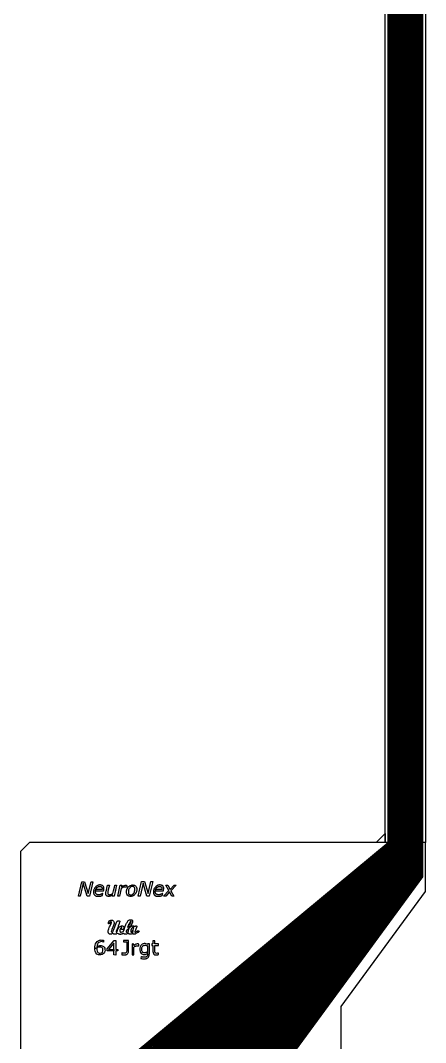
# Model space of a CAD drawing. Header units: inches. Extents: x 106592 to 209533, y 57057 to 74911.
# Drawn here: x 127429 to 128331, y 60665 to 62939 of the extents above; entities that cross this region are included whole.
import ezdxf

# ---------------------------------------------------------------- set-up
doc = ezdxf.new("R2010")
doc.units = ezdxf.units.IN
doc.header["$MEASUREMENT"] = 0
doc.layers.add('metal', color=221, linetype='Continuous')
doc.layers.add('profile', color=140, linetype='Continuous')

msp = doc.modelspace()

# ---------------------------------------------------------------- linework, layer by layer
at = {"layer": 'metal'}
for points in [[(128248, 64749.8), (128248.6, 64749.8), (128248.6, 61110), (128248, 61110)], [(128249.2, 64749.8), (128249.8, 64749.8), (128249.8, 61110), (128249.2, 61110)], [(128250.4, 64749.8), (128251, 64749.8), (128251, 61110), (128250.4, 61110)], [(128251.6, 64749.8), (128252.2, 64749.8), (128252.2, 61110), (128251.6, 61110)], [(128252.8, 64749.8), (128253.4, 64749.8), (128253.4, 61110), (128252.8, 61110)], [(128254, 64749.8), (128254.6, 64749.8), (128254.6, 61110), (128254, 61110)], [(128255.2, 64749.8), (128255.8, 64749.8), (128255.8, 61110), (128255.2, 61110)], [(128256.4, 64749.8), (128257, 64749.8), (128257, 61110), (128256.4, 61110)], [(128257.6, 64749.8), (128258.2, 64749.8), (128258.2, 61110), (128257.6, 61110)], [(128258.8, 64749.8), (128259.4, 64749.8), (128259.4, 61110), (128258.8, 61110)], [(128260, 64749.8), (128260.6, 64749.8), (128260.6, 61110), (128260, 61110)], [(128261.2, 64749.8), (128261.8, 64749.8), (128261.8, 61110), (128261.2, 61110)], [(128262.4, 64749.8), (128263, 64749.8), (128263, 61110), (128262.4, 61110)], [(128263.6, 64749.8), (128264.2, 64749.8), (128264.2, 61110), (128263.6, 61110)], [(128264.8, 64749.8), (128265.4, 64749.8), (128265.4, 61110), (128264.8, 61110)], [(128266, 64749.8), (128266.6, 64749.8), (128266.6, 61110), (128266, 61110)], [(128267.2, 64749.8), (128267.8, 64749.8), (128267.8, 61110), (128267.2, 61110)], [(128268.4, 64749.8), (128269, 64749.8), (128269, 61110), (128268.4, 61110)], [(128269.6, 64749.8), (128270.2, 64749.8), (128270.2, 61110), (128269.6, 61110)], [(128270.8, 64749.8), (128271.4, 64749.8), (128271.4, 61110), (128270.8, 61110)], [(128272, 64749.8), (128272.6, 64749.8), (128272.6, 61110), (128272, 61110)], [(128273.2, 64749.8), (128273.8, 64749.8), (128273.8, 61110), (128273.2, 61110)], [(128274.4, 64749.8), (128275, 64749.8), (128275, 61110), (128274.4, 61110)], [(128275.6, 64749.8), (128276.2, 64749.8), (128276.2, 61110), (128275.6, 61110)], [(128276.8, 64749.8), (128277.4, 64749.8), (128277.4, 61110), (128276.8, 61110)], [(128278, 64749.8), (128278.6, 64749.8), (128278.6, 61110), (128278, 61110)], [(128279.2, 64749.8), (128279.8, 64749.8), (128279.8, 61110), (128279.2, 61110)], [(128280.4, 64749.8), (128281, 64749.8), (128281, 61110), (128280.4, 61110)], [(128281.6, 64749.8), (128282.2, 64749.8), (128282.2, 61110), (128281.6, 61110)], [(128282.8, 64749.8), (128283.4, 64749.8), (128283.4, 61110), (128282.8, 61110)], [(128284, 64749.8), (128284.6, 64749.8), (128284.6, 61110), (128284, 61110)], [(128285.2, 64749.8), (128285.8, 64749.8), (128285.8, 61110), (128285.2, 61110)], [(128286.4, 64749.8), (128287, 64749.8), (128287, 61110), (128286.4, 61110)], [(128287.6, 64749.8), (128288.2, 64749.8), (128288.2, 61110), (128287.6, 61110)], [(128288.8, 64749.8), (128289.4, 64749.8), (128289.4, 61110), (128288.8, 61110)], [(128290, 64749.8), (128290.6, 64749.8), (128290.6, 61110), (128290, 61110)], [(128291.2, 64749.8), (128291.8, 64749.8), (128291.8, 61110), (128291.2, 61110)], [(128292.4, 64749.8), (128293, 64749.8), (128293, 61110), (128292.4, 61110)], [(128293.6, 64749.8), (128294.2, 64749.8), (128294.2, 61110), (128293.6, 61110)], [(128294.8, 64749.8), (128295.4, 64749.8), (128295.4, 61110), (128294.8, 61110)], [(128296, 64749.8), (128296.6, 64749.8), (128296.6, 61110), (128296, 61110)], [(128297.2, 64749.8), (128297.8, 64749.8), (128297.8, 61110), (128297.2, 61110)], [(128298.4, 64749.8), (128299, 64749.8), (128299, 61110), (128298.4, 61110)], [(128299.6, 64749.8), (128300.2, 64749.8), (128300.2, 61110), (128299.6, 61110)], [(128300.8, 64749.8), (128301.4, 64749.8), (128301.4, 61110), (128300.8, 61110)], [(128302, 64749.8), (128302.6, 64749.8), (128302.6, 61110), (128302, 61110)], [(128303.2, 64749.8), (128303.8, 64749.8), (128303.8, 61110), (128303.2, 61110)], [(128304.4, 64749.8), (128305, 64749.8), (128305, 61110), (128304.4, 61110)], [(128305.6, 64749.8), (128306.2, 64749.8), (128306.2, 61110), (128305.6, 61110)], [(128306.8, 64749.8), (128307.4, 64749.8), (128307.4, 61110), (128306.8, 61110)], [(128308, 64749.8), (128308.6, 64749.8), (128308.6, 61110), (128308, 61110)], [(128309.2, 64749.8), (128309.8, 64749.8), (128309.8, 61110), (128309.2, 61110)], [(128310.4, 64749.8), (128311, 64749.8), (128311, 61110), (128310.4, 61110)], [(128311.6, 64749.8), (128312.2, 64749.8), (128312.2, 61110), (128311.6, 61110)], [(128312.8, 64749.8), (128313.4, 64749.8), (128313.4, 61110), (128312.8, 61110)], [(128314, 64749.8), (128314.6, 64749.8), (128314.6, 61110), (128314, 61110)], [(128315.2, 64749.8), (128315.8, 64749.8), (128315.8, 61110), (128315.2, 61110)], [(128316.4, 64749.8), (128317, 64749.8), (128317, 61110), (128316.4, 61110)], [(128317.6, 64749.8), (128318.2, 64749.8), (128318.2, 61110), (128317.6, 61110)], [(128318.8, 64749.8), (128319.4, 64749.8), (128319.4, 61110), (128318.8, 61110)], [(128320, 64749.8), (128320.6, 64749.8), (128320.6, 61110), (128320, 61110)], [(128321.2, 64749.8), (128321.8, 64749.8), (128321.8, 61110), (128321.2, 61110)], [(128322.4, 64749.8), (128323, 64749.8), (128323, 61110), (128322.4, 61110)], [(128323.6, 64749.8), (128324.2, 64749.8), (128324.2, 61110), (128323.6, 61110)], [(127686.1, 60439.7), (127684.5, 60439.7), (127684.5, 60642.9), (128248, 61110), (128248.6, 61110), (128248.6, 61109.4), (127686.1, 60641.3), (127686.1, 60439.7)], [(127689.3, 60439.7), (127687.7, 60439.7), (127687.7, 60489.7), (127687.7, 60639.7), (128249.2, 61108.8), (128249.2, 61110), (128249.8, 61110), (128249.8, 61108.2), (127689.3, 60638.1), (127689.3, 60439.7)], [(128251, 61110), (128250.4, 61110), (128250.4, 61107.6), (127690.9, 60636.5), (127690.9, 60439.7), (127692.5, 60439.7), (127692.5, 60634.9), (128251, 61107), (128251, 61110)], [(128252.2, 61110), (128251.6, 61110), (128251.6, 61106.4), (127694.1, 60633.3), (127694.1, 60439.7), (127695.7, 60439.7), (127695.7, 60631.7), (128252.2, 61105.8), (128252.2, 61110)], [(128253.4, 61110), (128252.8, 61110), (128252.8, 61105.2), (127697.3, 60630.1), (127697.3, 60439.7), (127698.9, 60439.7), (127698.9, 60628.5), (128253.4, 61104.6), (128253.4, 61110)], [(128254.6, 61110), (128254, 61110), (128254, 61104), (127700.5, 60626.9), (127700.5, 60439.7), (127702.1, 60439.7), (127702.1, 60625.3), (128254.6, 61103.4), (128254.6, 61110)], [(128255.8, 61110), (128255.2, 61110), (128255.2, 61102.8), (127703.7, 60623.7), (127703.7, 60439.7), (127705.3, 60439.7), (127705.3, 60622.1), (128255.8, 61102.2), (128255.8, 61110)], [(127708.5, 60439.7), (127706.9, 60439.7), (127706.9, 60620.5), (128256.4, 61101.6), (128256.4, 61110), (128257, 61110), (128257, 61101), (127708.5, 60618.9)], [(127711.7, 60439.7), (127710.1, 60439.7), (127710.1, 60617.3), (128257.6, 61100.4), (128257.6, 61110), (128258.2, 61110), (128258.2, 61099.8), (127711.7, 60615.7)], [(127714.9, 60439.7), (127713.3, 60439.7), (127713.3, 60614.1), (128258.8, 61099.2), (128258.8, 61110), (128259.4, 61110), (128259.4, 61098.6), (127714.9, 60612.5)], [(127718.1, 60439.7), (127716.5, 60439.7), (127716.5, 60489.7), (127716.5, 60610.9), (128260, 61098), (128260, 61110), (128260.6, 61110), (128260.6, 61097.4), (127718.1, 60609.3), (127718.1, 60439.7)], [(128261.8, 61110), (128261.2, 61110), (128261.2, 61096.8), (127719.7, 60607.7), (127719.7, 60439.7), (127721.3, 60439.7), (127721.3, 60606.1), (128261.8, 61096.2), (128261.8, 61110)], [(128263, 61110), (128262.4, 61110), (128262.4, 61095.6), (127722.9, 60604.5), (127722.9, 60439.7), (127724.5, 60439.7), (127724.5, 60602.9), (128263, 61095), (128263, 61110)], [(128264.2, 61110), (128263.6, 61110), (128263.6, 61094.4), (127726.1, 60601.3), (127726.1, 60439.7), (127727.7, 60439.7), (127727.7, 60599.7), (128264.2, 61093.8), (128264.2, 61110)], [(128265.4, 61110), (128264.8, 61110), (128264.8, 61093.2), (127729.3, 60598.1), (127729.3, 60439.7), (127730.9, 60439.7), (127730.9, 60596.5), (128265.4, 61092.6), (128265.4, 61110)], [(128266.6, 61110), (128266, 61110), (128266, 61092), (127732.5, 60594.9), (127732.5, 60439.7), (127734.1, 60439.7), (127734.1, 60593.3), (128266.6, 61091.4), (128266.6, 61110)], [(127737.3, 60439.7), (127735.7, 60439.7), (127735.7, 60591.7), (128267.2, 61090.8), (128267.2, 61110), (128267.8, 61110), (128267.8, 61090.2), (127737.3, 60590.1)], [(127740.5, 60439.7), (127738.9, 60439.7), (127738.9, 60588.5), (128268.4, 61089.6), (128268.4, 61110), (128269, 61110), (128269, 61089), (127740.5, 60586.9)], [(127743.7, 60439.7), (127742.1, 60439.7), (127742.1, 60489.7), (127742.1, 60585.3), (128269.6, 61088.4), (128269.6, 61110), (128270.2, 61110), (128270.2, 61087.8), (127743.7, 60583.7), (127743.7, 60439.7)], [(128271.4, 61110), (128270.8, 61110), (128270.8, 61087.2), (127745.3, 60582.1), (127745.3, 60439.7), (127746.9, 60439.7), (127746.9, 60580.5), (128271.4, 61086.6), (128271.4, 61110)], [(128272.6, 61110), (128272, 61110), (128272, 61086), (127748.5, 60578.9), (127748.5, 60439.7), (127750.1, 60439.7), (127750.1, 60577.3), (128272.6, 61085.4), (128272.6, 61110)], [(128273.8, 61110), (128273.2, 61110), (128273.2, 61084.8), (127751.7, 60575.7), (127751.7, 60439.7), (127753.3, 60439.7), (127753.3, 60574.1), (128273.8, 61084.2), (128273.8, 61110)], [(128275, 61110), (128274.4, 61110), (128274.4, 61083.6), (127754.9, 60572.5), (127754.9, 60439.7), (127756.5, 60439.7), (127756.5, 60570.9), (128275, 61083), (128275, 61110)], [(128276.2, 61110), (128275.6, 61110), (128275.6, 61082.4), (127758.1, 60569.3), (127758.1, 60439.7), (127759.7, 60439.7), (127759.7, 60567.7), (128276.2, 61081.8), (128276.2, 61110)], [(127762.9, 60439.7), (127761.3, 60439.7), (127761.3, 60566.1), (128276.8, 61081.2), (128276.8, 61110), (128277.4, 61110), (128277.4, 61080.6), (127762.9, 60564.5)], [(127766.1, 60439.7), (127764.5, 60439.7), (127764.5, 60562.9), (128278, 61080), (128278, 61110), (128278.6, 61110), (128278.6, 61079.4), (127766.1, 60561.3)], [(127769.3, 60439.7), (127767.7, 60439.7), (127767.7, 60559.7), (128279.2, 61078.8), (128279.2, 61110), (128279.8, 61110), (128279.8, 61078.2), (127769.3, 60558.1)], [(127772.5, 60439.7), (127770.9, 60439.7), (127770.9, 60489.7), (127770.9, 60556.5), (128280.4, 61077.6), (128280.4, 61110), (128281, 61110), (128281, 61077), (127772.5, 60554.9), (127772.5, 60439.7)], [(128282.2, 61110), (128281.6, 61110), (128281.6, 61076.4), (127774.1, 60553.3), (127774.1, 60439.7), (127775.7, 60439.7), (127775.7, 60551.7), (128282.2, 61075.8), (128282.2, 61110)], [(128283.4, 61110), (128282.8, 61110), (128282.8, 61075.2), (127777.3, 60550.1), (127777.3, 60439.7), (127778.9, 60439.7), (127778.9, 60548.5), (128283.4, 61074.6), (128283.4, 61110)], [(128284.6, 61110), (128284, 61110), (128284, 61074), (127780.5, 60546.9), (127780.5, 60439.7), (127782.1, 60439.7), (127782.1, 60545.3), (128284.6, 61073.4), (128284.6, 61110)], [(128285.8, 61110), (128285.2, 61110), (128285.2, 61072.8), (127783.7, 60543.7), (127783.7, 60439.7), (127785.3, 60439.7), (127785.3, 60542.1), (128285.8, 61072.2), (128285.8, 61110)], [(128287, 61110), (128286.4, 61110), (128286.4, 61071.6), (127786.9, 60540.5), (127786.9, 60439.7), (127788.5, 60439.7), (127788.5, 60538.9), (128287, 61071), (128287, 61110)], [(127791.7, 60439.7), (127790.1, 60439.7), (127790.1, 60537.3), (128287.6, 61070.4), (128287.6, 61110), (128288.2, 61110), (128288.2, 61069.8), (127791.7, 60535.7)], [(127794.9, 60439.7), (127793.3, 60439.7), (127793.3, 60534.1), (128288.8, 61069.2), (128288.8, 61110), (128289.4, 61110), (128289.4, 61068.6), (127794.9, 60532.5)], [(128290.6, 61110), (128290, 61110), (128290, 61068), (127796.5, 60530.9), (127796.5, 60439.7), (127798.1, 60439.7), (127798.1, 60529.3), (128290.6, 61067.4), (128290.6, 61110)], [(128291.8, 61110), (128291.2, 61110), (128291.2, 61066.8), (127799.7, 60527.7), (127799.7, 60439.7), (127801.3, 60439.7), (127801.3, 60526.1), (128291.8, 61066.2), (128291.8, 61110)], [(128293, 61110), (128292.4, 61110), (128292.4, 61065.6), (127802.9, 60524.5), (127802.9, 60439.7), (127804.5, 60439.7), (127804.5, 60522.9), (128293, 61065), (128293, 61110)], [(128294.2, 61110), (128293.6, 61110), (128293.6, 61064.4), (127806.1, 60521.3), (127806.1, 60439.7), (127807.7, 60439.7), (127807.7, 60519.7), (128294.2, 61063.8), (128294.2, 61110)], [(128295.4, 61110), (128294.8, 61110), (128294.8, 61063.2), (127809.3, 60518.1), (127809.3, 60439.7), (127810.9, 60439.7), (127810.9, 60516.5), (128295.4, 61062.6), (128295.4, 61110)], [(127814.1, 60439.7), (127812.5, 60439.7), (127812.5, 60514.9), (128296, 61062), (128296, 61110), (128296.6, 61110), (128296.6, 61061.4), (127814.1, 60513.3)], [(127817.3, 60439.7), (127815.7, 60439.7), (127815.7, 60511.7), (128297.2, 61060.8), (128297.2, 61110), (128297.8, 61110), (128297.8, 61060.2), (127817.3, 60510.1)], [(127820.5, 60439.7), (127818.9, 60439.7), (127818.9, 60508.5), (128298.4, 61059.6), (128298.4, 61110), (128299, 61110), (128299, 61059), (127820.5, 60506.9)], [(127822.1, 60439.7), (127823.7, 60439.7), (127823.7, 60503.7), (128300.2, 61057.8), (128300.2, 61110), (128299.6, 61110), (128299.6, 61058.4), (127822.1, 60505.3), (127822.1, 60439.7)], [(128301.4, 61110), (128300.8, 61110), (128300.8, 61057.2), (127825.3, 60502.1), (127825.3, 60439.7), (127826.9, 60439.7), (127826.9, 60500.5), (128301.4, 61056.6), (128301.4, 61110)], [(128302.6, 61110), (128302, 61110), (128302, 61056), (127828.5, 60498.9), (127828.5, 60439.7), (127830.1, 60439.7), (127830.1, 60497.3), (128302.6, 61055.4), (128302.6, 61110)], [(128303.8, 61110), (128303.2, 61110), (128303.2, 61054.8), (127831.7, 60495.7), (127831.7, 60439.7), (127833.3, 60439.7), (127833.3, 60494.1), (128303.8, 61054.2), (128303.8, 61110)], [(128305, 61110), (128304.4, 61110), (128304.4, 61053.6), (127834.9, 60492.5), (127834.9, 60439.7), (127836.5, 60439.7), (127836.5, 60490.9), (128305, 61053), (128305, 61110)], [(128306.2, 61110), (128305.6, 61110), (128305.6, 61052.4), (127838.1, 60489.3), (127838.1, 60439.7), (127839.7, 60439.7), (127839.7, 60487.7), (128306.2, 61051.8), (128306.2, 61110)], [(127842.9, 60439.7), (127841.3, 60439.7), (127841.3, 60486.1), (128306.8, 61051.2), (128306.8, 61110), (128307.4, 61110), (128307.4, 61050.6), (127842.9, 60484.5)], [(127846.1, 60439.7), (127844.5, 60439.7), (127844.5, 60482.9), (128308, 61050), (128308, 61110), (128308.6, 61110), (128308.6, 61049.4), (127846.1, 60481.3)], [(127847.7, 60439.7), (127849.3, 60439.7), (127849.3, 60478.1), (128309.8, 61048.2), (128309.8, 61110), (128309.2, 61110), (128309.2, 61048.8), (127847.7, 60479.7), (127847.7, 60439.7)], [(128311, 61110), (128310.4, 61110), (128310.4, 61047.6), (127850.9, 60476.5), (127850.9, 60439.7), (127852.5, 60439.7), (127852.5, 60474.9), (128311, 61047), (128311, 61110)], [(128312.2, 61110), (128311.6, 61110), (128311.6, 61046.4), (127854.1, 60473.3), (127854.1, 60439.7), (127855.7, 60439.7), (127855.7, 60471.7), (128312.2, 61045.8), (128312.2, 61110)], [(128313.4, 61110), (128312.8, 61110), (128312.8, 61045.2), (127857.3, 60470.1), (127857.3, 60439.7), (127858.9, 60439.7), (127858.9, 60468.5), (128313.4, 61044.6), (128313.4, 61110)], [(128314.6, 61110), (128314, 61110), (128314, 61044), (127860.5, 60466.9), (127860.5, 60439.7), (127862.1, 60439.7), (127862.1, 60465.3), (128314.6, 61043.4), (128314.6, 61110)], [(128315.8, 61110), (128315.2, 61110), (128315.2, 61042.8), (127863.7, 60463.7), (127863.7, 60439.7), (127865.3, 60439.7), (127865.3, 60462.1), (128315.8, 61042.2), (128315.8, 61110)], [(127868.5, 60439.7), (127866.9, 60439.7), (127866.9, 60460.5), (128316.4, 61041.6), (128316.4, 61110), (128317, 61110), (128317, 61041), (127868.5, 60458.9)], [(127871.7, 60439.7), (127870.1, 60439.7), (127870.1, 60457.3), (128317.6, 61040.4), (128317.6, 61110), (128318.2, 61110), (128318.2, 61039.8), (127871.7, 60455.7)], [(127874.9, 60439.7), (127873.3, 60439.7), (127873.3, 60454.1), (128318.8, 61039.2), (128318.8, 61110), (128319.4, 61110), (128319.4, 61038.6), (127874.9, 60452.5)], [(127876.5, 60439.7), (127878.1, 60439.7), (127878.1, 60449.3), (128320.6, 61037.4), (128320.6, 61110), (128320, 61110), (128320, 61038), (127876.5, 60450.9), (127876.5, 60439.7)], [(128321.8, 61110), (128321.2, 61110), (128321.2, 61036.8), (127879.7, 60447.7), (127879.7, 60439.7), (127881.3, 60439.7), (127881.3, 60446.1), (128321.8, 61036.2), (128321.8, 61110)], [(127882.9, 60439.7), (127884.5, 60439.7), (127884.5, 60442.9), (128323, 61035), (128323, 61110), (128322.4, 61110), (128322.4, 61035.6), (127882.9, 60444.5), (127882.9, 60439.7)], [(127887.7, 60439.7), (127886.1, 60439.7), (127886.1, 60441.3), (128323.6, 61034.4), (128323.6, 61110), (128324.2, 61110), (128324.2, 61033.8), (127887.7, 60439.7)], [(127558.5, 60991.1), (127565.9, 61023.1), (127572.3, 61023.1), (127580.2, 60997), (127586.5, 61023.1), (127590.6, 61023.1), (127582.8, 60991.1), (127577.8, 60991.1), (127569.1, 61019.8), (127562.5, 60991.1)], [(127596.5, 61002.8), (127614.3, 61002.8), (127614.6, 61004.1), (127614.9, 61005.6), (127615.1, 61007.3), (127615.1, 61008.4), (127615, 61009.5), (127614.8, 61010.9), (127614.2, 61012.1), (127613.9, 61012.7), (127613.5, 61013.1), (127613.1, 61013.6), (127612.5, 61014.1), (127612, 61014.5), (127611.6, 61014.7), (127611, 61015), (127610.1, 61015.4), (127609.3, 61015.5), (127608.5, 61015.7), (127607.5, 61015.8), (127606.5, 61015.8), (127605.6, 61015.8), (127604.9, 61015.7), (127604.1, 61015.6), (127603.2, 61015.4), (127602.3, 61015.1), (127601.5, 61014.8), (127600.7, 61014.5), (127599.7, 61014), (127598.9, 61013.5), (127598.1, 61012.8), (127597.3, 61012.1), (127596.5, 61011.3), (127595.7, 61010.5), (127595, 61009.5), (127594.4, 61008.6), (127593.9, 61007.7), (127593.4, 61006.7), (127593, 61005.7), (127592.7, 61004.7), (127592.5, 61003.8), (127592.3, 61002.8), (127592.2, 61002.1), (127592.1, 61001.3), (127592.1, 61000.5), (127592.1, 61000), (127592.1, 60999.5), (127592.1, 60998.8), (127592.2, 60998.2), (127592.2, 60997.7), (127592.3, 60997.1), (127592.5, 60996.6), (127592.7, 60995.9), (127593, 60995.3), (127593.3, 60994.7), (127593.6, 60994.3), (127593.7, 60994.1), (127594.2, 60993.6), (127594.6, 60993.2), (127595, 60992.9), (127595.6, 60992.4), (127596.3, 60992), (127597, 60991.6), (127597.4, 60991.5), (127598.1, 60991.2), (127598.3, 60991.1), (127599, 60991), (127599.5, 60990.8), (127600.2, 60990.7), (127600.9, 60990.7), (127601.6, 60990.6), (127602.1, 60990.6), (127602.5, 60990.6), (127603, 60990.6), (127603.5, 60990.6), (127604.1, 60990.6), (127604.7, 60990.6), (127605.3, 60990.7), (127605.7, 60990.8), (127606.3, 60990.9), (127606.8, 60991), (127607.3, 60991.1), (127607.7, 60991.2), (127608.2, 60991.3), (127608.6, 60991.5), (127609, 60991.6), (127609.5, 60991.7), (127609.8, 60991.8), (127610.4, 60992.1), (127611, 60992.3), (127611.9, 60992.6), (127612.8, 60997), (127612.6, 60997), (127612.1, 60996.7), (127611.5, 60996.3), (127610.9, 60996), (127610.5, 60995.8), (127610, 60995.6), (127609.6, 60995.4), (127609.1, 60995.2), (127608.7, 60995), (127608.3, 60994.9), (127607.8, 60994.7), (127607.5, 60994.6), (127607, 60994.5), (127606.5, 60994.3), (127606, 60994.2), (127605.6, 60994.1), (127605.2, 60994.1), (127604.7, 60994), (127604.2, 60994), (127603.7, 60993.9), (127603.1, 60994), (127602.7, 60994), (127602.3, 60994), (127601.8, 60994.1), (127601.2, 60994.2), (127600.9, 60994.2), (127600.4, 60994.4), (127599.9, 60994.6), (127599.6, 60994.7), (127599.2, 60994.9), (127598.9, 60995.1), (127598.5, 60995.4), (127598.3, 60995.6), (127598, 60995.9), (127597.8, 60996), (127597.6, 60996.3), (127597.4, 60996.6), (127597.1, 60997), (127597, 60997.2), (127596.9, 60997.5), (127596.8, 60997.8), (127596.7, 60998), (127596.6, 60998.3), (127596.4, 60998.9), (127596.3, 60999.7), (127596.3, 61000.4), (127596.3, 61001.1), (127596.4, 61001.9), (127596.5, 61002.5), (127596.5, 61002.7), (127596.5, 61002.8), (127597.1, 61005.7), (127597.2, 61006), (127597.3, 61006.3), (127597.4, 61006.7), (127597.6, 61007.1), (127597.7, 61007.4), (127597.9, 61007.8), (127598.1, 61008), (127598.2, 61008.3), (127598.3, 61008.5), (127598.5, 61008.7), (127598.7, 61009.1), (127598.9, 61009.2), (127599.1, 61009.5), (127599.3, 61009.7), (127599.6, 61010.1), (127599.8, 61010.3), (127600.1, 61010.5), (127600.3, 61010.7), (127600.6, 61010.9), (127600.9, 61011.1), (127601.1, 61011.3), (127601.4, 61011.4), (127601.6, 61011.5), (127601.7, 61011.6), (127602, 61011.7), (127602.2, 61011.9), (127602.4, 61012), (127602.7, 61012.1), (127602.9, 61012.1), (127603.1, 61012.2), (127603.4, 61012.3), (127603.6, 61012.3), (127603.9, 61012.4), (127604.1, 61012.5), (127604.3, 61012.5), (127604.6, 61012.5), (127604.9, 61012.6), (127605.1, 61012.6), (127605.4, 61012.6), (127605.8, 61012.6), (127605.9, 61012.6), (127606.1, 61012.6), (127606.4, 61012.6), (127606.6, 61012.6), (127606.8, 61012.6), (127607, 61012.6), (127607.1, 61012.5), (127607.4, 61012.5), (127607.7, 61012.4), (127607.9, 61012.4), (127608.2, 61012.3), (127608.3, 61012.3), (127608.4, 61012.2), (127608.5, 61012.2), (127608.7, 61012.1), (127608.8, 61012.1), (127608.9, 61012), (127609.1, 61011.9), (127609.1, 61011.9), (127609.2, 61011.8), (127609.3, 61011.7), (127609.5, 61011.7), (127609.5, 61011.6), (127609.6, 61011.5), (127609.7, 61011.5), (127609.8, 61011.3), (127609.9, 61011.2), (127610, 61011.1), (127610.2, 61010.9), (127610.4, 61010.6), (127610.5, 61010.4), (127610.6, 61010.2), (127610.7, 61009.9), (127610.8, 61009.8), (127610.9, 61009.5), (127610.9, 61009.3), (127611, 61009.1), (127611, 61008.8), (127611.1, 61008.4), (127611.1, 61008.1), (127611.1, 61007.8), (127611.1, 61007.3), (127611.1, 61007), (127611.1, 61006.8), (127611, 61006.5), (127611, 61006.2), (127611, 61005.9), (127610.9, 61005.7), (127597.2, 61005.7), (127597.1, 61005.7)], [(127623.2, 61015.1), (127627.3, 61015.1), (127624.9, 61004.8), (127624.1, 61001.5), (127623.9, 61000.5), (127623.7, 60999.8), (127623.6, 60999.2), (127623.5, 60998.1), (127623.5, 60997.2), (127623.7, 60996.4), (127623.9, 60995.8), (127624.3, 60995.3), (127624.6, 60995), (127624.7, 60994.9), (127624.9, 60994.7), (127625.1, 60994.6), (127625.4, 60994.5), (127625.7, 60994.4), (127625.9, 60994.3), (127626.1, 60994.3), (127626.4, 60994.3), (127626.7, 60994.2), (127626.9, 60994.2), (127627.2, 60994.2), (127627.5, 60994.2), (127627.8, 60994.2), (127628, 60994.2), (127628.4, 60994.2), (127628.6, 60994.2), (127628.9, 60994.3), (127629.3, 60994.4), (127629.6, 60994.5), (127629.8, 60994.5), (127630.1, 60994.6), (127630.4, 60994.7), (127630.8, 60994.9), (127631.2, 60995), (127631.6, 60995.2), (127632, 60995.4), (127632.4, 60995.6), (127632.7, 60995.7), (127632.9, 60995.9), (127633.1, 60996), (127633.4, 60996.1), (127633.7, 60996.3), (127633.9, 60996.4), (127634.1, 60996.6), (127634.3, 60996.7), (127634.6, 60996.9), (127634.8, 60997), (127635, 60997.1), (127635.1, 60997.2), (127635.2, 60997.2), (127636.5, 61003.1), (127638.4, 61011.1), (127639.3, 61015.1), (127643.4, 61015.1), (127641.9, 61008.9), (127640.8, 61003.8), (127640.1, 61001.1), (127637.8, 60991.1), (127633.7, 60991.1), (127634.4, 60993.8), (127633.8, 60993.4), (127632.9, 60992.8), (127632, 60992.3), (127631.2, 60991.9), (127630.4, 60991.5), (127629.6, 60991.2), (127628.7, 60990.9), (127628.1, 60990.7), (127627.5, 60990.6), (127626.9, 60990.5), (127626.1, 60990.5), (127625.4, 60990.5), (127624.7, 60990.5), (127624.2, 60990.6), (127623.5, 60990.7), (127623, 60990.8), (127622.5, 60991), (127622, 60991.3), (127621.6, 60991.5), (127621.3, 60991.7), (127621, 60992), (127620.6, 60992.3), (127620.2, 60992.8), (127619.9, 60993.3), (127619.6, 60993.9), (127619.4, 60994.5), (127619.3, 60995.2), (127619.2, 60995.9), (127619.2, 60996.5), (127619.2, 60997.1), (127619.3, 60997.9), (127619.5, 60999), (127619.6, 60999.6), (127619.7, 61000.3), (127620.1, 61001.8), (127620.7, 61004.6), (127622.5, 61012.1), (127623.2, 61015.1), (127623.2, 61015.1)], [(127651.3, 61015.1), (127655.4, 61015.1), (127654.6, 61011.6), (127655.7, 61012.3), (127657, 61013.1), (127658.4, 61013.9), (127659.9, 61014.5), (127661.3, 61014.9), (127662.5, 61015.1), (127663.6, 61015.1), (127664.8, 61015.1), (127665.7, 61015), (127666.3, 61014.9), (127665.3, 61010.8), (127665, 61010.8), (127664.5, 61011), (127663.4, 61011.2), (127662.4, 61011.3), (127661.4, 61011.3), (127660.3, 61011.1), (127659.1, 61010.9), (127657.4, 61010.3), (127656.4, 61009.7), (127655.3, 61009.2), (127654.4, 61008.5), (127653.8, 61008.1), (127649.9, 60991.1), (127645.8, 60991.1), (127649, 61005), (127650.8, 61012.7)], [(127679.2, 61015.8), (127680.7, 61015.7), (127682, 61015.5), (127683, 61015.2), (127684.1, 61014.8), (127685.4, 61013.9), (127686.2, 61013.1), (127687.1, 61011.9), (127687.7, 61010.6), (127688, 61009.5), (127688.2, 61008.4), (127688.3, 61007.4), (127688.3, 61006.1), (127688.2, 61004.6), (127688.1, 61003.6), (127687.9, 61002.4), (127687.6, 61001.4), (127687.5, 61000.9), (127687.1, 60999.8), (127686.8, 60999), (127686.4, 60998.3), (127685.9, 60997.3), (127685.7, 60996.9), (127684.9, 60995.8), (127684, 60994.7), (127683, 60993.6), (127681.6, 60992.5), (127680.2, 60991.8), (127678.7, 60991.1), (127677.5, 60990.8), (127676.1, 60990.5), (127674.5, 60990.4), (127673.4, 60990.5), (127671.7, 60990.7), (127670.6, 60991), (127669.7, 60991.4), (127668.8, 60992), (127668.1, 60992.6), (127667.2, 60993.4), (127666.6, 60994.4), (127666.1, 60995.3), (127665.8, 60996.2), (127665.5, 60997.4), (127665.4, 60998.7), (127665.3, 61000.1), (127665.4, 61001.1), (127665.5, 61002.9), (127666, 61004.7), (127666.5, 61006.4), (127667.3, 61008.3), (127668.4, 61010), (127669.5, 61011.5), (127670.6, 61012.6), (127671.8, 61013.5), (127673.2, 61014.4), (127674.9, 61015), (127676.4, 61015.5), (127677.5, 61015.7), (127678.4, 61015.8), (127679.1, 61015.8), (127679.1, 61012.4), (127678.1, 61012.4), (127677.1, 61012.3), (127676.3, 61012.1), (127675.4, 61011.7), (127674.4, 61011.1), (127673.5, 61010.4), (127672.6, 61009.4), (127671.8, 61008.3), (127671.3, 61007.5), (127670.8, 61006.3), (127670.2, 61005), (127669.9, 61003.7), (127669.7, 61002.4), (127669.6, 61001.1), (127669.6, 60999.2), (127669.7, 60997.8), (127670.2, 60996.4), (127670.8, 60995.5), (127671.6, 60994.9), (127672.4, 60994.3), (127673.3, 60994), (127674.6, 60993.8), (127675.9, 60993.9), (127677.3, 60994.1), (127678.5, 60994.7), (127679.9, 60995.6), (127681.4, 60997.3), (127682.2, 60998.6), (127682.9, 61000), (127683.5, 61001.9), (127683.9, 61004), (127684, 61005.7), (127684, 61007.3), (127683.7, 61008.7), (127683.2, 61010), (127682.7, 61010.8), (127682.1, 61011.3), (127681.4, 61011.8), (127680.4, 61012.2), (127679.5, 61012.4), (127679.1, 61012.4)], [(127691.7, 60991.2), (127699.1, 61023.2), (127705.5, 61023.2), (127713.4, 60997), (127719.7, 61023.2), (127723.8, 61023.2), (127716, 60991.2), (127711, 60991.2), (127702.3, 61019.8), (127695.7, 60991.2)], [(127729.7, 61002.8), (127747.5, 61002.8), (127747.8, 61004.1), (127748.1, 61005.6), (127748.3, 61007.4), (127748.3, 61008.4), (127748.2, 61009.6), (127747.9, 61010.9), (127747.4, 61012.1), (127747.1, 61012.7), (127746.7, 61013.2), (127746.3, 61013.7), (127745.7, 61014.1), (127745.2, 61014.5), (127744.8, 61014.8), (127744.2, 61015), (127743.3, 61015.4), (127742.5, 61015.6), (127741.7, 61015.7), (127740.7, 61015.8), (127739.7, 61015.8), (127738.8, 61015.8), (127738.1, 61015.7), (127737.3, 61015.6), (127736.4, 61015.4), (127735.5, 61015.2), (127734.7, 61014.9), (127733.9, 61014.5), (127732.9, 61014), (127732.1, 61013.5), (127731.3, 61012.9), (127730.5, 61012.2), (127729.7, 61011.3), (127728.9, 61010.5), (127728.2, 61009.5), (127727.6, 61008.7), (127727.1, 61007.8), (127726.6, 61006.7), (127726.2, 61005.8), (127725.9, 61004.8), (127725.7, 61003.8), (127725.5, 61002.8), (127725.4, 61002.1), (127725.3, 61001.3), (127725.3, 61000.5), (127725.3, 61000.1), (127725.3, 60999.5), (127725.3, 60998.9), (127725.3, 60998.2), (127725.4, 60997.7), (127725.5, 60997.2), (127725.7, 60996.6), (127725.9, 60995.9), (127726.2, 60995.3), (127726.5, 60994.8), (127726.8, 60994.4), (127726.9, 60994.2), (127727.4, 60993.6), (127727.8, 60993.3), (127728.2, 60992.9), (127728.8, 60992.4), (127729.5, 60992), (127730.2, 60991.7), (127730.6, 60991.5), (127731.3, 60991.2), (127731.5, 60991.2), (127732.2, 60991), (127732.7, 60990.9), (127733.4, 60990.8), (127734.1, 60990.7), (127734.8, 60990.6), (127735.3, 60990.6), (127735.7, 60990.6), (127736.2, 60990.6), (127736.7, 60990.6), (127737.3, 60990.6), (127737.9, 60990.7), (127738.5, 60990.8), (127738.9, 60990.8), (127739.5, 60990.9), (127740, 60991.1), (127740.5, 60991.2), (127740.9, 60991.3), (127741.4, 60991.4), (127741.8, 60991.5), (127742.2, 60991.6), (127742.6, 60991.8), (127743, 60991.9), (127743.6, 60992.1), (127744.2, 60992.3), (127745.1, 60992.7), (127746, 60997), (127745.8, 60997), (127745.3, 60996.7), (127744.7, 60996.3), (127744.1, 60996), (127743.7, 60995.8), (127743.2, 60995.6), (127742.8, 60995.4), (127742.3, 60995.2), (127741.9, 60995.1), (127741.5, 60994.9), (127741, 60994.7), (127740.7, 60994.6), (127740.2, 60994.5), (127739.7, 60994.4), (127739.2, 60994.2), (127738.8, 60994.2), (127738.4, 60994.1), (127737.9, 60994), (127737.4, 60994), (127736.9, 60994), (127736.3, 60994), (127735.9, 60994), (127735.5, 60994), (127734.9, 60994.1), (127734.4, 60994.2), (127734.1, 60994.3), (127733.6, 60994.4), (127733.1, 60994.6), (127732.8, 60994.8), (127732.4, 60994.9), (127732.1, 60995.1), (127731.7, 60995.4), (127731.5, 60995.6), (127731.2, 60995.9), (127731, 60996.1), (127730.8, 60996.4), (127730.6, 60996.7), (127730.3, 60997.1), (127730.2, 60997.2), (127730.1, 60997.5), (127730, 60997.8), (127729.9, 60998.1), (127729.8, 60998.3), (127729.6, 60998.9), (127729.5, 60999.7), (127729.5, 61000.5), (127729.5, 61001.2), (127729.6, 61002), (127729.7, 61002.6), (127729.7, 61002.8), (127729.7, 61002.8), (127730.3, 61005.8), (127730.4, 61006.1), (127730.5, 61006.4), (127730.6, 61006.7), (127730.8, 61007.1), (127730.9, 61007.4), (127731.1, 61007.8), (127731.3, 61008.1), (127731.4, 61008.4), (127731.5, 61008.6), (127731.7, 61008.8), (127731.9, 61009.1), (127732.1, 61009.3), (127732.3, 61009.6), (127732.5, 61009.8), (127732.8, 61010.1), (127733, 61010.3), (127733.3, 61010.5), (127733.5, 61010.8), (127733.8, 61010.9), (127734.1, 61011.2), (127734.3, 61011.3), (127734.6, 61011.5), (127734.8, 61011.6), (127734.9, 61011.6), (127735.2, 61011.8), (127735.4, 61011.9), (127735.6, 61012), (127735.9, 61012.1), (127736.1, 61012.2), (127736.3, 61012.2), (127736.6, 61012.3), (127736.8, 61012.4), (127737.1, 61012.5), (127737.3, 61012.5), (127737.5, 61012.5), (127737.8, 61012.6), (127738.1, 61012.6), (127738.3, 61012.6), (127738.6, 61012.6), (127739, 61012.6), (127739.1, 61012.6), (127739.3, 61012.6), (127739.6, 61012.6), (127739.8, 61012.6), (127740, 61012.6), (127740.2, 61012.6), (127740.3, 61012.6), (127740.6, 61012.5), (127740.9, 61012.5), (127741.1, 61012.4), (127741.4, 61012.3), (127741.5, 61012.3), (127741.6, 61012.3), (127741.7, 61012.2), (127741.9, 61012.2), (127742, 61012.1), (127742.1, 61012), (127742.3, 61012), (127742.3, 61011.9), (127742.4, 61011.9), (127742.5, 61011.8), (127742.6, 61011.7), (127742.7, 61011.6), (127742.8, 61011.6), (127742.9, 61011.5), (127743, 61011.4), (127743.1, 61011.3), (127743.2, 61011.1), (127743.4, 61010.9), (127743.6, 61010.7), (127743.7, 61010.4), (127743.8, 61010.2), (127743.9, 61010), (127744, 61009.8), (127744.1, 61009.6), (127744.1, 61009.3), (127744.2, 61009.1), (127744.2, 61008.9), (127744.3, 61008.4), (127744.3, 61008.1), (127744.3, 61007.8), (127744.3, 61007.4), (127744.3, 61007.1), (127744.3, 61006.8), (127744.2, 61006.5), (127744.2, 61006.2), (127744.2, 61006), (127744.1, 61005.8), (127730.4, 61005.8), (127730.3, 61005.8)], [(127753.3, 61015.1), (127757.7, 61015.1), (127762.6, 61006), (127771.3, 61015.1), (127776.2, 61015.1), (127764.2, 61003), (127770.8, 60991.1), (127766.2, 60991.1), (127761.4, 61000.3), (127752.7, 60991.1), (127747.7, 60991.1), (127759.8, 61003.2)], [(127626.2, 60929.3), (127625.4, 60929.6), (127625, 60930.7), (127625.1, 60932.7), (127627, 60935.8), (127628.6, 60936.7), (127630.3, 60937.3), (127631.9, 60937.6), (127632.9, 60937.5), (127633.9, 60937.3), (127635.2, 60936.8), (127636.1, 60936.1), (127636.8, 60935.4), (127637.5, 60934), (127637.9, 60932.7), (127638, 60931.4), (127637.8, 60929.9), (127637, 60928.1), (127636.2, 60925.8), (127632.5, 60916.8), (127631.7, 60914.1), (127631.5, 60912.7), (127631.7, 60911.6), (127632.6, 60910.9), (127633.5, 60910.8), (127634.3, 60911.2), (127635.1, 60912.1), (127635.6, 60913), (127636.1, 60914), (127636.8, 60915.6), (127637.4, 60916.9), (127643.8, 60934.5), (127644.4, 60935.2), (127645.1, 60935.7), (127645.9, 60935.8), (127647.6, 60936), (127648.8, 60935.8), (127649.4, 60935.8), (127650.6, 60935.3), (127650.7, 60934.8), (127650.4, 60933.8), (127649.4, 60931), (127648.1, 60927.5), (127647.8, 60926.1), (127647.1, 60924.5), (127646, 60921.6), (127643.9, 60916.2), (127643.1, 60914.3), (127642.5, 60912.8), (127642.3, 60911.8), (127642.6, 60910.9), (127643.3, 60911.1), (127644.5, 60912.1), (127644.9, 60912.9), (127645.3, 60914.8), (127645.6, 60916.1), (127645.8, 60917), (127646.5, 60918.4), (127647.3, 60919.9), (127648.4, 60921.4), (127649.5, 60922.5), (127651.3, 60923.8), (127652.5, 60924.3), (127654, 60924.7), (127655, 60924.8), (127656, 60924.8), (127656.8, 60924.6), (127657.8, 60924.3), (127658.7, 60923.5), (127659.3, 60922.5), (127659.7, 60921.4), (127659.8, 60920.5), (127659.6, 60919.4), (127658.9, 60918.1), (127658.1, 60917.5), (127657.3, 60917.1), (127656.2, 60916.9), (127655.2, 60917), (127654.5, 60917.2), (127654.1, 60917.6), (127653.8, 60918.2), (127653.6, 60919.1), (127653.8, 60920), (127654.2, 60920.4), (127654.7, 60920.8), (127654.8, 60921.1), (127654.3, 60921.2), (127653.7, 60920.9), (127653.2, 60920.5), (127652.6, 60919.7), (127652, 60919), (127651.4, 60917.9), (127651, 60916.9), (127650.6, 60916.1), (127650.4, 60915.1), (127650.5, 60914.2), (127650.5, 60913.5), (127650.6, 60912.9), (127650.8, 60912.4), (127651, 60912), (127651.4, 60911.6), (127651.9, 60911.2), (127652.5, 60911), (127653.2, 60911), (127653.9, 60910.9), (127655.7, 60911.3), (127656.6, 60911.7), (127657.9, 60912.4), (127658.7, 60912.8), (127658.9, 60913.2), (127659.9, 60916.5), (127661.7, 60922), (127663.9, 60927.7), (127665.6, 60931.1), (127666.6, 60932.7), (127668.5, 60935.5), (127669.4, 60936.5), (127670.7, 60937.4), (127672, 60938), (127673.3, 60938.4), (127674.2, 60938.5), (127675.2, 60938.5), (127676.2, 60938.3), (127677.2, 60938), (127677.9, 60937.7), (127678.5, 60937.1), (127678.9, 60936.3), (127679.1, 60934.6), (127678.9, 60933.3), (127678.5, 60932), (127677.8, 60930.6), (127676.9, 60929), (127675.4, 60926.4), (127674.2, 60924.6), (127672.9, 60922.9), (127668.8, 60922.8), (127670.4, 60924.6), (127672.4, 60927.8), (127674.2, 60930.8), (127675.3, 60933.1), (127675.7, 60934), (127675.7, 60934.5), (127675.7, 60935), (127675.4, 60935.1), (127674.9, 60934.8), (127674.3, 60934.3), (127673.8, 60933.5), (127673, 60932.4), (127672.5, 60931.7), (127671.9, 60930.7), (127671.2, 60929.6), (127670.6, 60928.6), (127670.2, 60927.8), (127669.7, 60926.6), (127669, 60925.2), (127668.6, 60924.3), (127668.2, 60923), (127667.9, 60922.3), (127667.8, 60921.8), (127668.8, 60922.7), (127672.8, 60922.8), (127672.3, 60922.2), (127671.7, 60921.4), (127670.6, 60920.2), (127669.7, 60919.3), (127668.5, 60917.9), (127667.6, 60916.9), (127666.7, 60916.1), (127665.6, 60915.1), (127665.3, 60914.5), (127665.1, 60913.8), (127664.9, 60913.1), (127664.8, 60912.3), (127664.9, 60911.4), (127665.1, 60911), (127665.9, 60910.8), (127667.2, 60911.1), (127668.2, 60911.6), (127668.9, 60912.1), (127669.4, 60912.5), (127669.6, 60912.7), (127669.6, 60913.2), (127669.6, 60913.9), (127669.8, 60914.8), (127670.1, 60916), (127670.6, 60917.5), (127671, 60918.4), (127671.6, 60919.7), (127672.4, 60920.9), (127673.4, 60921.9), (127674.3, 60922.7), (127675.2, 60923.4), (127676.7, 60924.2), (127677.8, 60924.6), (127678.8, 60924.8), (127679.8, 60924.9), (127680.5, 60924.8), (127681.2, 60924.7), (127682.1, 60924.3), (127682.8, 60923.9), (127683.3, 60923.4), (127683.4, 60923.1), (127683.7, 60923.3), (127684.1, 60923.7), (127684.7, 60924.2), (127685.2, 60924.5), (127685.8, 60924.6), (127686.4, 60924.8), (127687, 60924.8), (127687.4, 60924.7), (127687.9, 60924.3), (127688.1, 60923.9), (127688.2, 60923.1), (127688.1, 60922.3), (127687.8, 60921.4), (127687.3, 60919.8), (127684.6, 60913.3), (127684.2, 60912.2), (127684.2, 60911.3), (127684.3, 60910.9), (127684.7, 60910.7), (127685.4, 60910.7), (127686.4, 60911.7), (127687.7, 60912.7), (127688.9, 60913.2), (127690.2, 60913.6), (127691.2, 60913.7), (127692.1, 60913.6), (127693.4, 60913.4), (127694.2, 60913), (127691.4, 60910), (127691.1, 60910.2), (127690.8, 60910.3), (127690.5, 60910.3), (127690.2, 60910.2), (127689.8, 60910), (127689.5, 60909.8), (127688.8, 60909.4), (127687.6, 60908.5), (127686.5, 60907.7), (127685.6, 60907.1), (127684.5, 60906.7), (127683.4, 60906.3), (127682.5, 60906.2), (127681.1, 60906.1), (127680.4, 60906.4), (127679.8, 60906.9), (127679.4, 60907.5), (127679.3, 60908.2), (127679.2, 60908.9), (127679.4, 60914.8), (127680.2, 60916.8), (127680.8, 60918.3), (127681.3, 60919.4), (127681.4, 60920.3), (127681.3, 60921), (127681, 60921.3), (127680.5, 60921.4), (127679.5, 60921.4), (127678.8, 60921), (127677.8, 60920.2), (127676.5, 60918.7), (127675.8, 60917.2), (127675.2, 60915.6), (127675, 60914.2), (127674.8, 60913), (127674.9, 60912.2), (127675.3, 60911.5), (127675.7, 60910.9), (127676.2, 60910.8), (127677, 60911), (127677.7, 60911.7), (127678.2, 60912.6), (127678.7, 60913.6), (127679.3, 60914.5), (127679.3, 60914.7), (127679.1, 60908.6), (127678.2, 60907.9), (127677.1, 60907.1), (127676.1, 60906.6), (127675, 60906.2), (127674, 60906.1), (127672.5, 60906.2), (127671.7, 60906.6), (127670.9, 60907.3), (127670.4, 60908.1), (127670.2, 60908.8), (127669.7, 60908.4), (127668.2, 60907.6), (127666.8, 60906.9), (127665.5, 60906.4), (127664, 60906.2), (127663, 60906.1), (127661.9, 60906.2), (127660.8, 60906.5), (127660.2, 60907.1), (127659.7, 60907.6), (127659.4, 60908.2), (127659, 60908.9), (127658, 60908.2), (127657, 60907.5), (127655.9, 60907), (127654.9, 60906.6), (127654, 60906.3), (127652.8, 60906.1), (127651.7, 60906), (127650.7, 60906), (127649.5, 60906.3), (127648.6, 60906.6), (127647.5, 60907.1), (127646.5, 60907.9), (127645.6, 60908.9), (127644.8, 60908.2), (127644, 60907.7), (127643.2, 60907.2), (127642.1, 60906.7), (127641.2, 60906.4), (127640.1, 60906.2), (127639.1, 60906.2), (127638, 60906.3), (127637.3, 60906.7), (127636.6, 60907.4), (127635.8, 60908.8), (127635, 60908.2), (127634.1, 60907.6), (127633.1, 60907), (127632.1, 60906.6), (127631.1, 60906.2), (127629.8, 60906.1), (127628.6, 60906.1), (127627.6, 60906.5), (127626.8, 60907), (127626.1, 60907.7), (127625.4, 60908.4), (127625, 60909.2), (127624.5, 60910.4), (127624.5, 60911.7), (127624.6, 60913.2), (127624.8, 60914.4), (127625.5, 60916.4), (127626.2, 60918.5), (127627.1, 60920.9), (127627.9, 60922.7), (127629, 60925.1), (127630.3, 60928.2), (127631.1, 60930.2), (127631.8, 60932.1), (127631.8, 60933.1), (127631.5, 60933.5), (127631.1, 60933.8), (127630.5, 60933.9), (127629.8, 60933.9), (127629, 60933.4), (127628.6, 60932.7), (127628.2, 60931.5), (127627.9, 60930.6), (127627.6, 60929.6), (127627.1, 60929.3), (127626.6, 60929.3)], [(127614.3, 60892.9), (127614.4, 60888.7), (127611.8, 60889.6), (127609.6, 60889.8), (127607.3, 60889.4), (127604.1, 60888.1), (127602.4, 60886.9), (127601, 60884.5), (127599.9, 60881.8), (127599.5, 60878.9), (127601.2, 60879.8), (127603.5, 60880.7), (127606.4, 60881.2), (127608.7, 60881.2), (127611.6, 60880.5), (127613.9, 60879.1), (127615.9, 60877.4), (127617.1, 60875.1), (127617.5, 60872.6), (127617.6, 60869.6), (127616.7, 60866.3), (127615.1, 60863.9), (127613.5, 60862.5), (127611, 60860.9), (127608.2, 60860.2), (127605.9, 60860.2), (127603.2, 60860.4), (127599.4, 60862.3), (127597.1, 60864.8), (127595.6, 60868.4), (127595, 60871.5), (127594.9, 60874.5), (127599.3, 60875.9), (127599.4, 60871.6), (127600.1, 60868.5), (127601.4, 60865.6), (127604.3, 60864), (127606.8, 60863.9), (127609.9, 60864.6), (127611.8, 60866.1), (127613, 60869.1), (127612.9, 60872.3), (127612.4, 60874.5), (127610.8, 60876.7), (127608.1, 60877.6), (127604.8, 60877.6), (127601.2, 60876.8), (127600, 60876.3), (127599.3, 60876), (127594.8, 60874.6), (127594.8, 60874.9), (127594.8, 60875.1), (127594.9, 60878.5), (127595.6, 60882.2), (127596.6, 60884.9), (127597.8, 60887.4), (127599.8, 60889.8), (127602.5, 60891.6), (127605.2, 60892.8), (127607.6, 60893.3), (127609.4, 60893.5), (127610.8, 60893.4), (127612.5, 60893.4), (127613.7, 60893.1)], [(127637.7, 60892), (127641.6, 60892.1), (127641.6, 60872.5), (127646.3, 60872.5), (127646.3, 60869), (127641.5, 60869), (127641.5, 60860), (127637.4, 60860.2), (127637.3, 60869), (127637.4, 60886.7), (127625.3, 60872.6), (127637.2, 60872.5), (127637.3, 60869.1), (127622.1, 60869.1), (127622.1, 60874)], [(127659, 60892.7), (127659, 60889.2), (127665.9, 60889.2), (127665.8, 60868.6), (127665.6, 60867.3), (127665.2, 60866.1), (127664.6, 60865.3), (127663.9, 60864.6), (127663.1, 60864.2), (127662.1, 60864), (127660.8, 60863.9), (127659.5, 60863.8), (127658.3, 60863.9), (127657.1, 60864.3), (127655.9, 60864.6), (127655.2, 60864.8), (127655, 60864.8), (127654.9, 60860.8), (127656.7, 60860.5), (127658.7, 60860.3), (127660.5, 60860.2), (127662.1, 60860.2), (127663.6, 60860.5), (127664.9, 60860.9), (127665.9, 60861.4), (127667, 60862), (127668, 60862.9), (127668.7, 60863.9), (127669.4, 60865.1), (127669.8, 60866.1), (127670, 60867.5), (127670.1, 60868.4), (127670, 60881.7), (127670, 60892.7)], [(127682, 60884.5), (127678.1, 60884.6), (127678, 60860.7), (127682, 60860.7), (127682, 60877.6), (127683.5, 60878.7), (127684.6, 60879.4), (127685.9, 60880), (127687.2, 60880.5), (127688.6, 60880.6), (127689.8, 60880.6), (127690.7, 60880.6), (127692.2, 60880.5), (127692.9, 60880.3), (127693, 60881.1), (127693, 60884.4), (127691.7, 60884.6), (127690.4, 60884.6), (127689, 60884.6), (127687.7, 60884.3), (127686.3, 60883.9), (127684.9, 60883.2), (127683.5, 60882.2), (127682.7, 60881.7), (127682, 60881.1), (127682, 60881.1)], [(127712.2, 60883.7), (127710.4, 60884.5), (127708.7, 60885), (127707, 60885.3), (127705.1, 60885.3), (127703.6, 60885.1), (127702.2, 60884.7), (127700.6, 60883.9), (127698.9, 60882.6), (127697.6, 60881.1), (127696.8, 60879.7), (127695.9, 60878), (127695.4, 60875.6), (127695.2, 60873.4), (127695.2, 60871.2), (127695.5, 60869.1), (127696, 60867.2), (127696.8, 60865.3), (127698.2, 60863.5), (127699.5, 60862.4), (127701, 60861.6), (127702.5, 60861.2), (127704.6, 60861), (127706.4, 60861.2), (127707.8, 60861.4), (127709.4, 60861.9), (127710.4, 60862.6), (127711.7, 60863.4), (127711.9, 60863.7), (127712, 60867), (127711, 60866.3), (127709.7, 60865.8), (127708.6, 60865.3), (127707.2, 60864.9), (127705.7, 60864.7), (127703.9, 60864.8), (127702.4, 60865.3), (127701.4, 60865.9), (127700.7, 60866.9), (127700.1, 60868.1), (127699.6, 60869.4), (127699.4, 60870.9), (127699.4, 60872.7), (127699.4, 60874.5), (127699.7, 60876.4), (127700.3, 60878), (127701, 60879.3), (127702.1, 60880.2), (127703.4, 60881.1), (127704.8, 60881.5), (127706, 60881.6), (127707.4, 60881.7), (127709.1, 60881.4), (127710.7, 60880.9), (127712.2, 60880.3), (127712.2, 60867.2), (127712.1, 60867.1), (127712, 60863.8), (127712.2, 60863.9), (127712.2, 60860.7), (127712, 60859.4), (127711.7, 60858.4), (127711.3, 60857.7), (127710.7, 60856.9), (127710, 60856.3), (127709.3, 60855.9), (127708.5, 60855.6), (127707.7, 60855.4), (127706.9, 60855.3), (127705.9, 60855.2), (127704.7, 60855.2), (127703.7, 60855.3), (127702.5, 60855.4), (127701.4, 60855.6), (127700.6, 60855.9), (127699.6, 60856.1), (127698.9, 60856.3), (127697.9, 60856.7), (127697.7, 60856.7), (127697.6, 60852.6), (127698.5, 60852.4), (127700.7, 60851.9), (127702, 60851.7), (127703.5, 60851.6), (127704.7, 60851.6), (127705.6, 60851.6), (127706.9, 60851.6), (127707.9, 60851.8), (127709.3, 60852.1), (127710.7, 60852.6), (127711.7, 60853.1), (127712.6, 60853.6), (127713.5, 60854.4), (127714.4, 60855.5), (127715, 60856.6), (127715.5, 60857.8), (127715.9, 60859.4), (127716.1, 60860.8), (127716.2, 60861.6), (127716.3, 60862.6), (127716.3, 60863.5), (127716.3, 60865.3), (127716.3, 60884.5), (127716.3, 60884.7), (127712.5, 60884.6)], [(127728.4, 60891.5), (127724.3, 60891.5), (127724.3, 60884.7), (127721.6, 60884.7), (127721.6, 60881.2), (127724.3, 60881.2), (127724.4, 60868.1), (127724.6, 60865.6), (127725.2, 60863.6), (127726.3, 60861.9), (127728.3, 60860.8), (127730.5, 60860.2), (127732.4, 60860.2), (127735, 60860.5), (127736.8, 60860.9), (127736.6, 60864.5), (127734.5, 60863.8), (127732.4, 60863.7), (127730.7, 60864), (127730.4, 60864.1), (127729.5, 60864.7), (127728.9, 60865.6), (127728.5, 60867.3), (127728.4, 60870.2), (127728.4, 60881.2), (127736.6, 60881.2), (127736.6, 60884.6), (127728.4, 60884.7)]]:
    msp.add_lwpolyline(points, close=True, dxfattribs=at)
at = {"layer": 'profile'}
for points in [[(128243.6, 64249.8), (128328.6, 64249.8), (128331.1, 63249.8), (128331.1, 61110), (128241.1, 61110), (128241.1, 63249.8)], [(128241.1, 61110), (128241.1, 61130), (128241.1, 61110), (128221.1, 61110), (128241.1, 61130)], [(128331.1, 61110), (127449.3, 61110), (127429.3, 61090), (127429.3, 57219.3), (127449.3, 57199.3), (128122.9, 57199.3), (128142.9, 57219.3), (128142.9, 60745.9), (128331.1, 61001.5)]]:
    msp.add_lwpolyline(points, close=True, dxfattribs=at)

doc.saveas('drawing.dxf')
